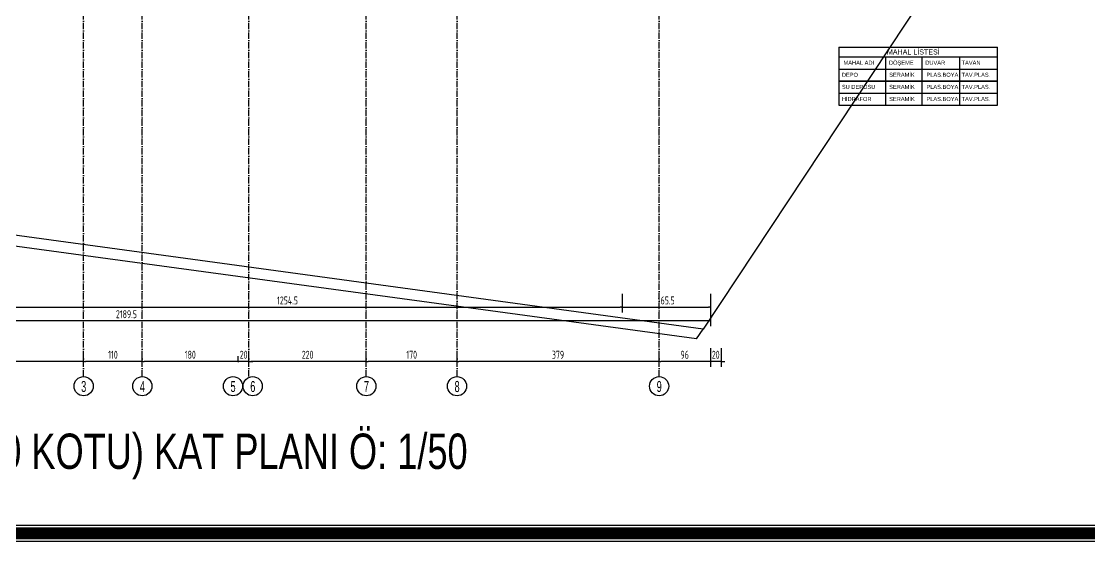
# Model space of a CAD drawing. Extents: x 41749 to 92598, y -24291 to 29432.
# Drawn here: x 49971 to 51973, y -24291 to -23315 of the extents above; entities that cross this region are included whole.
import ezdxf

# ---------------------------------------------------------------- set-up
doc = ezdxf.new("R2010")
doc.units = 0
doc.header["$MEASUREMENT"] = 0
doc.header["$PDMODE"] = 3
doc.linetypes.add('ACAD_ISO10W100', pattern=[18, 12, -3, 0, -3])
doc.layers.get('0').update_dxf_attribs({"linetype": 'CONTINUOUS'})
doc.layers.get('Defpoints').update_dxf_attribs({"linetype": 'CONTINUOUS'})
for name, color, linetype in [('AKS', 10, 'CONTINUOUS'), ('MERBAS', 231, 'CONTINUOUS'), ('OLCU', 3, 'CONTINUOUS'), ('pafta ismi', 4, 'CONTINUOUS'), ('TEFRIS', 12, 'CONTINUOUS'), ('YAZI', 7, 'CONTINUOUS')]:
    doc.layers.add(name, color=color, linetype=linetype)
doc.styles.add('2', font='swisscl.ttf', dxfattribs={"height": 13})
doc.styles.add('OLCU', font='isocpeur.ttf', dxfattribs={"width": 0.59})
doc.styles.add('style3', font='arial.ttf', dxfattribs={"height": 15})
doc.dimstyles.new('OLCU3', dxfattribs={"dimscale": 0.5, "dimtxt": 30, "dimasz": 7, "dimexe": 20, "dimexo": 0, "dimgap": 10, "dimtad": 1, "dimdec": 4, "dimrnd": 0.5, "dimdsep": 46, "dimtxsty": 'OLCU', "dimblk1": 'DOT', "dimblk2": 'DOT', "dimsah": 1, "dimcen": 0.09, "dimclrt": 4, "dimadec": 0, "dimazin": 0, "dimtfac": 1, "dimtdec": 4, "dimtix": 1, "dimtmove": 2, "dimatfit": 3, "dimfxl": 0, "dimtolj": 1, "dimtzin": 0, "dimarcsym": 0})

# ---------------------------------------------------------------- blocks, each defined once
blk = doc.blocks.new('DOT')
at = {"color": 0, "linetype": 'ByBlock'}
blk.add_line((-0.5, 0), (-1, 0), dxfattribs=at)
at = {"color": 0, "linetype": 'ByBlock', "const_width": 0.5}
blk.add_lwpolyline([(-0.25, 0, 1), (0.25, 0, 1)], format="xyb", close=True, dxfattribs=at)
blk = doc.blocks.new('*D2327')
at = {"layer": 'Defpoints', "color": 0, "transparency": 16777216}
for p in [(51262.3, -23872.6), (51282.3, -23872.6), (51262.3, -23952.6)]:
    blk.add_point(p, dxfattribs=at)
at = {"layer": 'OLCU', "color": 0, "lineweight": -2, "transparency": 16777216}
for p, q in [((51262.3, -23927.6), (51262.3, -23962.6)), ((51282.3, -23927.6), (51282.3, -23962.6)), ((51258.8, -23952.6), (51255.3, -23952.6)), ((51282.3, -23952.6), (51262.3, -23952.6)), ((51285.8, -23952.6), (51289.3, -23952.6))]:
    blk.add_line(p, q, dxfattribs=at)
at = {"layer": 'OLCU', "color": 0, "lineweight": -2, "transparency": 16777216, "xscale": 3.5, "yscale": 3.5, "zscale": 3.5}
blk.add_blockref('DOT', (51262.3, -23952.6), dxfattribs=at)
at = {"layer": 'OLCU', "color": 0, "lineweight": -2, "transparency": 16777216, "xscale": 3.5, "yscale": 3.5, "zscale": 3.5, "rotation": 180}
blk.add_blockref('DOT', (51282.3, -23952.6), dxfattribs=at)
at = {"layer": 'OLCU', "color": 4, "transparency": 16777216, "insert": (51272.3, -23940.1), "char_height": 15, "attachment_point": 5, "style": 'OLCU'}
blk.add_mtext('\\A1;20', dxfattribs=at)
blk = doc.blocks.new('*D2328')
at = {"layer": 'Defpoints', "color": 0, "transparency": 16777216}
for p in [(51262.3, -23872.6), (51166.2, -23952.6), (51166.2, -23952.6)]:
    blk.add_point(p, dxfattribs=at)
at = {"layer": 'OLCU', "color": 0, "lineweight": -2, "transparency": 16777216}
for p, q in [((51262.3, -23927.6), (51262.3, -23962.6)), ((51166.2, -23952.6), (51166.2, -23942.6)), ((51258.8, -23952.6), (51169.7, -23952.6))]:
    blk.add_line(p, q, dxfattribs=at)
at = {"layer": 'OLCU', "color": 0, "lineweight": -2, "transparency": 16777216, "xscale": 3.5, "yscale": 3.5, "zscale": 3.5, "rotation": 180}
blk.add_blockref('DOT', (51166.2, -23952.6), dxfattribs=at)
at = {"layer": 'OLCU', "color": 0, "lineweight": -2, "transparency": 16777216, "xscale": 3.5, "yscale": 3.5, "zscale": 3.5}
blk.add_blockref('DOT', (51262.3, -23952.6), dxfattribs=at)
at = {"layer": 'OLCU', "color": 4, "transparency": 16777216, "insert": (51214.2, -23940.1), "char_height": 15, "attachment_point": 5, "style": 'OLCU'}
blk.add_mtext('\\A1;96', dxfattribs=at)
blk = doc.blocks.new('*D2329')
at = {"layer": 'Defpoints', "color": 0, "transparency": 16777216}
for p in [(50787.3, -23952.6), (50787.3, -23952.6), (51166.2, -23952.6)]:
    blk.add_point(p, dxfattribs=at)
at = {"layer": 'OLCU', "color": 0, "lineweight": -2, "transparency": 16777216}
for p, q in [((50787.3, -23952.6), (50787.3, -23942.6)), ((51166.2, -23952.6), (51166.2, -23942.6)), ((51162.7, -23952.6), (50790.8, -23952.6))]:
    blk.add_line(p, q, dxfattribs=at)
at = {"layer": 'OLCU', "color": 0, "lineweight": -2, "transparency": 16777216, "xscale": 3.5, "yscale": 3.5, "zscale": 3.5, "rotation": 180}
blk.add_blockref('DOT', (50787.3, -23952.6), dxfattribs=at)
at = {"layer": 'OLCU', "color": 0, "lineweight": -2, "transparency": 16777216, "xscale": 3.5, "yscale": 3.5, "zscale": 3.5}
blk.add_blockref('DOT', (51166.2, -23952.6), dxfattribs=at)
at = {"layer": 'OLCU', "color": 4, "transparency": 16777216, "insert": (50976.7, -23940.1), "char_height": 15, "attachment_point": 5, "style": 'OLCU'}
blk.add_mtext('\\A1;379', dxfattribs=at)
blk = doc.blocks.new('*D2330')
at = {"layer": 'Defpoints', "color": 0, "transparency": 16777216}
for p in [(50617.3, -23952.6), (50617.3, -23952.6), (50787.3, -23952.6)]:
    blk.add_point(p, dxfattribs=at)
at = {"layer": 'OLCU', "color": 0, "lineweight": -2, "transparency": 16777216}
for p, q in [((50617.3, -23952.6), (50617.3, -23942.6)), ((50787.3, -23952.6), (50787.3, -23942.6)), ((50783.8, -23952.6), (50620.8, -23952.6))]:
    blk.add_line(p, q, dxfattribs=at)
at = {"layer": 'OLCU', "color": 0, "lineweight": -2, "transparency": 16777216, "xscale": 3.5, "yscale": 3.5, "zscale": 3.5, "rotation": 180}
blk.add_blockref('DOT', (50617.3, -23952.6), dxfattribs=at)
at = {"layer": 'OLCU', "color": 0, "lineweight": -2, "transparency": 16777216, "xscale": 3.5, "yscale": 3.5, "zscale": 3.5}
blk.add_blockref('DOT', (50787.3, -23952.6), dxfattribs=at)
at = {"layer": 'OLCU', "color": 4, "transparency": 16777216, "insert": (50702.3, -23940.1), "char_height": 15, "attachment_point": 5, "style": 'OLCU'}
blk.add_mtext('\\A1;170', dxfattribs=at)
blk = doc.blocks.new('*D2331')
at = {"layer": 'Defpoints', "color": 0, "transparency": 16777216}
for p in [(50397.3, -23952.6), (50397.3, -23952.6), (50617.3, -23952.6)]:
    blk.add_point(p, dxfattribs=at)
at = {"layer": 'OLCU', "color": 0, "lineweight": -2, "transparency": 16777216}
for p, q in [((50397.3, -23952.6), (50397.3, -23942.6)), ((50617.3, -23952.6), (50617.3, -23942.6)), ((50613.8, -23952.6), (50400.8, -23952.6))]:
    blk.add_line(p, q, dxfattribs=at)
at = {"layer": 'OLCU', "color": 0, "lineweight": -2, "transparency": 16777216, "xscale": 3.5, "yscale": 3.5, "zscale": 3.5, "rotation": 180}
blk.add_blockref('DOT', (50397.3, -23952.6), dxfattribs=at)
at = {"layer": 'OLCU', "color": 0, "lineweight": -2, "transparency": 16777216, "xscale": 3.5, "yscale": 3.5, "zscale": 3.5}
blk.add_blockref('DOT', (50617.3, -23952.6), dxfattribs=at)
at = {"layer": 'OLCU', "color": 4, "transparency": 16777216, "insert": (50507.3, -23940.1), "char_height": 15, "attachment_point": 5, "style": 'OLCU'}
blk.add_mtext('\\A1;220', dxfattribs=at)
blk = doc.blocks.new('*D2332')
at = {"layer": 'Defpoints', "color": 0, "transparency": 16777216}
for p in [(50377.3, -23952.6), (50377.3, -23952.6), (50397.3, -23952.6)]:
    blk.add_point(p, dxfattribs=at)
at = {"layer": 'OLCU', "color": 0, "lineweight": -2, "transparency": 16777216}
for p, q in [((50377.3, -23952.6), (50377.3, -23942.6)), ((50397.3, -23952.6), (50397.3, -23942.6)), ((50373.8, -23952.6), (50370.3, -23952.6)), ((50397.3, -23952.6), (50377.3, -23952.6)), ((50400.8, -23952.6), (50404.3, -23952.6))]:
    blk.add_line(p, q, dxfattribs=at)
at = {"layer": 'OLCU', "color": 0, "lineweight": -2, "transparency": 16777216, "xscale": 3.5, "yscale": 3.5, "zscale": 3.5}
blk.add_blockref('DOT', (50377.3, -23952.6), dxfattribs=at)
at = {"layer": 'OLCU', "color": 0, "lineweight": -2, "transparency": 16777216, "xscale": 3.5, "yscale": 3.5, "zscale": 3.5, "rotation": 180}
blk.add_blockref('DOT', (50397.3, -23952.6), dxfattribs=at)
at = {"layer": 'OLCU', "color": 4, "transparency": 16777216, "insert": (50387.3, -23940.1), "char_height": 15, "attachment_point": 5, "style": 'OLCU'}
blk.add_mtext('\\A1;20', dxfattribs=at)
blk = doc.blocks.new('*D2333')
at = {"layer": 'Defpoints', "color": 0, "transparency": 16777216}
for p in [(50197.3, -23952.6), (50197.3, -23952.6), (50377.3, -23952.6)]:
    blk.add_point(p, dxfattribs=at)
at = {"layer": 'OLCU', "color": 0, "lineweight": -2, "transparency": 16777216}
for p, q in [((50197.3, -23952.6), (50197.3, -23942.6)), ((50377.3, -23952.6), (50377.3, -23942.6)), ((50373.8, -23952.6), (50200.8, -23952.6))]:
    blk.add_line(p, q, dxfattribs=at)
at = {"layer": 'OLCU', "color": 0, "lineweight": -2, "transparency": 16777216, "xscale": 3.5, "yscale": 3.5, "zscale": 3.5, "rotation": 180}
blk.add_blockref('DOT', (50197.3, -23952.6), dxfattribs=at)
at = {"layer": 'OLCU', "color": 0, "lineweight": -2, "transparency": 16777216, "xscale": 3.5, "yscale": 3.5, "zscale": 3.5}
blk.add_blockref('DOT', (50377.3, -23952.6), dxfattribs=at)
at = {"layer": 'OLCU', "color": 4, "transparency": 16777216, "insert": (50287.3, -23940.1), "char_height": 15, "attachment_point": 5, "style": 'OLCU'}
blk.add_mtext('\\A1;180', dxfattribs=at)
blk = doc.blocks.new('*D2334')
at = {"layer": 'Defpoints', "color": 0, "transparency": 16777216}
for p in [(50087.3, -23952.6), (50087.3, -23952.6), (50197.3, -23952.6)]:
    blk.add_point(p, dxfattribs=at)
at = {"layer": 'OLCU', "color": 0, "lineweight": -2, "transparency": 16777216}
for p, q in [((50087.3, -23952.6), (50087.3, -23942.6)), ((50197.3, -23952.6), (50197.3, -23942.6)), ((50193.8, -23952.6), (50090.8, -23952.6))]:
    blk.add_line(p, q, dxfattribs=at)
at = {"layer": 'OLCU', "color": 0, "lineweight": -2, "transparency": 16777216, "xscale": 3.5, "yscale": 3.5, "zscale": 3.5, "rotation": 180}
blk.add_blockref('DOT', (50087.3, -23952.6), dxfattribs=at)
at = {"layer": 'OLCU', "color": 0, "lineweight": -2, "transparency": 16777216, "xscale": 3.5, "yscale": 3.5, "zscale": 3.5}
blk.add_blockref('DOT', (50197.3, -23952.6), dxfattribs=at)
at = {"layer": 'OLCU', "color": 4, "transparency": 16777216, "insert": (50142.3, -23940.1), "char_height": 15, "attachment_point": 5, "style": 'OLCU'}
blk.add_mtext('\\A1;110', dxfattribs=at)
blk = doc.blocks.new('*D2335')
at = {"layer": 'Defpoints', "color": 0, "transparency": 16777216}
for p in [(49662.3, -23952.6), (49662.3, -23952.6), (50087.3, -23952.6)]:
    blk.add_point(p, dxfattribs=at)
at = {"layer": 'OLCU', "color": 0, "lineweight": -2, "transparency": 16777216}
for p, q in [((50087.3, -23952.6), (50087.3, -23942.6)), ((49662.3, -23952.6), (49662.3, -23962.6)), ((50083.8, -23952.6), (49665.8, -23952.6))]:
    blk.add_line(p, q, dxfattribs=at)
at = {"layer": 'OLCU', "color": 0, "lineweight": -2, "transparency": 16777216, "xscale": 3.5, "yscale": 3.5, "zscale": 3.5, "rotation": 180}
blk.add_blockref('DOT', (49662.3, -23952.6), dxfattribs=at)
at = {"layer": 'OLCU', "color": 0, "lineweight": -2, "transparency": 16777216, "xscale": 3.5, "yscale": 3.5, "zscale": 3.5}
blk.add_blockref('DOT', (50087.3, -23952.6), dxfattribs=at)
at = {"layer": 'OLCU', "color": 4, "transparency": 16777216, "insert": (49874.8, -23940.1), "char_height": 15, "attachment_point": 5, "style": 'OLCU'}
blk.add_mtext('\\A1;425', dxfattribs=at)
blk = doc.blocks.new('*D2387')
at = {"layer": 'Defpoints', "color": 0, "transparency": 16777216}
for p in [(49842.4, -23216), (51096.7, -23216), (51096.7, -23850.8)]:
    blk.add_point(p, dxfattribs=at)
at = {"layer": 'OLCU', "color": 0, "lineweight": -2, "transparency": 16777216}
for p, q in [((49842.4, -23825.8), (49842.4, -23860.8)), ((51096.7, -23825.8), (51096.7, -23860.8)), ((49845.9, -23850.8), (51093.2, -23850.8))]:
    blk.add_line(p, q, dxfattribs=at)
at = {"layer": 'OLCU', "color": 0, "lineweight": -2, "transparency": 16777216, "xscale": 3.5, "yscale": 3.5, "zscale": 3.5, "rotation": 180}
blk.add_blockref('DOT', (49842.4, -23850.8), dxfattribs=at)
at = {"layer": 'OLCU', "color": 0, "lineweight": -2, "transparency": 16777216, "xscale": 3.5, "yscale": 3.5, "zscale": 3.5}
blk.add_blockref('DOT', (51096.7, -23850.8), dxfattribs=at)
at = {"layer": 'OLCU', "color": 4, "transparency": 16777216, "insert": (50469.5, -23838.3), "char_height": 15, "attachment_point": 5, "style": 'OLCU'}
blk.add_mtext('\\A1;1254.5', dxfattribs=at)
blk = doc.blocks.new('*D2388')
at = {"layer": 'Defpoints', "color": 0, "transparency": 16777216}
for p in [(51262.3, -22965.7), (51096.7, -23216), (51262.3, -23850.8)]:
    blk.add_point(p, dxfattribs=at)
at = {"layer": 'OLCU', "color": 0, "lineweight": -2, "transparency": 16777216}
for p, q in [((51096.7, -23825.8), (51096.7, -23860.8)), ((51262.3, -23825.8), (51262.3, -23860.8)), ((51100.2, -23850.8), (51258.8, -23850.8))]:
    blk.add_line(p, q, dxfattribs=at)
at = {"layer": 'OLCU', "color": 0, "lineweight": -2, "transparency": 16777216, "xscale": 3.5, "yscale": 3.5, "zscale": 3.5, "rotation": 180}
blk.add_blockref('DOT', (51096.7, -23850.8), dxfattribs=at)
at = {"layer": 'OLCU', "color": 0, "lineweight": -2, "transparency": 16777216, "xscale": 3.5, "yscale": 3.5, "zscale": 3.5}
blk.add_blockref('DOT', (51262.3, -23850.8), dxfattribs=at)
at = {"layer": 'OLCU', "color": 4, "transparency": 16777216, "insert": (51179.5, -23838.3), "char_height": 15, "attachment_point": 5, "style": 'OLCU'}
blk.add_mtext('\\A1;165.5', dxfattribs=at)
blk = doc.blocks.new('*D2389')
at = {"layer": 'Defpoints', "color": 0, "transparency": 16777216}
for p in [(49072.8, -23800.2), (51262.3, -23800.2), (49072.8, -23876.6)]:
    blk.add_point(p, dxfattribs=at)
at = {"layer": 'OLCU', "color": 0, "lineweight": -2, "transparency": 16777216}
for p, q in [((49072.8, -23851.6), (49072.8, -23886.6)), ((51262.3, -23851.6), (51262.3, -23886.6)), ((51258.8, -23876.6), (49076.3, -23876.6))]:
    blk.add_line(p, q, dxfattribs=at)
at = {"layer": 'OLCU', "color": 0, "lineweight": -2, "transparency": 16777216, "xscale": 3.5, "yscale": 3.5, "zscale": 3.5, "rotation": 180}
blk.add_blockref('DOT', (49072.8, -23876.6), dxfattribs=at)
at = {"layer": 'OLCU', "color": 0, "lineweight": -2, "transparency": 16777216, "xscale": 3.5, "yscale": 3.5, "zscale": 3.5}
blk.add_blockref('DOT', (51262.3, -23876.6), dxfattribs=at)
at = {"layer": 'OLCU', "color": 4, "transparency": 16777216, "insert": (50167.6, -23864.1), "char_height": 15, "attachment_point": 5, "style": 'OLCU'}
blk.add_mtext('\\A1;2189.5', dxfattribs=at)

msp = doc.modelspace()

# ---------------------------------------------------------------- linework, layer by layer
at = {"layer": 'AKS', "linetype": 'ACAD_ISO10W100'}
for p, q in [((50087.31654, -23981.06183), (50087.31654, -21977.67894)), ((50197.31654, -23981.06183), (50197.31654, -21977.67894)), ((50397.31654, -23981.06183), (50397.31654, -21977.67894)), ((50617.31654, -23981.06183), (50617.31654, -21977.67894)), ((50787.31654, -23981.06183), (50787.31654, -21977.67894)), ((51166.16801, -23981.06183), (51166.16801, -21977.67894))]:
    msp.add_line(p, q, dxfattribs=at)
at = {"layer": 'MERBAS'}
for points in [[(45632.04216, -24290.68394), (45632.04216, -21390.68394), (70862.32763, -21390.68394), (70862.32763, -24290.68394)], [(45637.04216, -24285.68394), (45637.04216, -21395.68394), (70857.32763, -21395.68394), (70857.32763, -24285.68394)], [(45657.04216, -24265.68394), (45657.04216, -21415.68394), (70837.32763, -21415.68394), (70837.32763, -24265.68394)], [(45662.04216, -24260.68394), (45662.04216, -21420.68394), (70832.32763, -21420.68394), (70832.32763, -24260.68394)]]:
    msp.add_lwpolyline(points, close=True, dxfattribs=at)
at = {"layer": 'MERBAS', "const_width": 20}
msp.add_lwpolyline([(45647.04216, -24275.68394), (45647.04216, -21405.68394), (70847.32763, -21405.68394), (70847.32763, -24275.68394)], close=True, dxfattribs=at)
at = {"layer": 'TEFRIS'}
for p, q in [((51940.21306, -22847.49199), (51248.80351, -23891.92215)), ((51248.80351, -23891.92215), (49686.98444, -23679.22593)), ((51236.54639, -23910.43753), (49667.88865, -23696.80998)), ((51236.54639, -23910.43753), (51248.80351, -23891.92215)), ((51236.54639, -23910.43753), (51248.80351, -23891.92215))]:
    msp.add_line(p, q, dxfattribs=at)
at = {"layer": 'YAZI', "ltscale": 0.6}
for p, q in [((51503.31263, -23363.37955), (51800.31263, -23363.37955)), ((51503.31263, -23381.52355), (51800.31263, -23381.52355)), ((51590.81005, -23381.52355), (51590.81005, -23472.24355)), ((51658.85005, -23381.52355), (51658.85005, -23472.24355)), ((51729.30652, -23381.52355), (51729.30652, -23472.24355)), ((51503.31263, -23404.20355), (51800.31263, -23404.20355)), ((51503.31263, -23426.88355), (51800.31263, -23426.88355)), ((51503.31263, -23426.88355), (51800.31263, -23426.88355)), ((51800.31263, -23426.88355), (51503.31263, -23426.88355)), ((51503.31263, -23449.56355), (51800.31263, -23449.56355)), ((51503.31263, -23449.56355), (51800.31263, -23449.56355)), ((51503.31263, -23472.24355), (51800.31263, -23472.24355))]:
    msp.add_line(p, q, dxfattribs=at)
for points in [[(51503.31263, -23363.37955), (51503.31263, -23472.24355), (51503.31263, -23472.24355), (51800.31263, -23472.24355), (51800.31263, -23472.24355), (51800.31263, -23363.37955)], [(51503.31263, -23426.88355), (51503.31263, -23426.88355), (51800.31263, -23426.88355), (51800.31263, -23426.88355)], [(51503.31263, -23449.56355), (51503.31263, -23449.56355), (51800.31263, -23449.56355), (51800.31263, -23449.56355)]]:
    msp.add_lwpolyline(points, dxfattribs=at)
at = {"layer": 'YAZI'}
for centre in [(50087.31654, -23999.06183), (50197.31654, -23999.06183), (50367.31654, -23999.06183), (50404.31654, -23999.06183), (50617.31654, -23999.06183), (50787.31654, -23999.06183), (51166.16801, -23999.06183)]:
    msp.add_circle(centre, 18, dxfattribs=at)

# ---------------------------------------------------------------- texts
at = {"layer": 'pafta ismi', "style": '2'}
msp.add_text('2.BODRUM  (-3.00 KOTU) KAT PLANI Ö: 1/50', height=66.15, dxfattribs=at).set_placement((49397.90756, -24154.19519))
at = {"layer": 'YAZI', "ltscale": 0.6, "style": 'style3'}
for s, height, p in [('MAHAL LİSTESİ', 9.5256, (51593.22325, -23376.93771)), ('MAHAL ADI', 7.62048, (51511.85825, -23396.12529)), ('DÖŞEME', 7.62048, (51597.08497, -23396.12529)), ('DUVAR', 7.62048, (51665.12497, -23396.12529)), ('TAVAN', 7.62048, (51733.16497, -23396.12529)), ('SERAMİK', 7.62048, (51597.4626, -23418.80529)), ('DEPO', 7.62048, (51508.76865, -23418.80529)), ('PLAS.BOYA', 7.62048, (51667.30394, -23418.80529)), ('TAV.PLAS.', 7.62048, (51733.12052, -23418.80529)), ('SU DEPOSU', 7.62048, (51508.76865, -23441.48529)), ('SERAMİK', 7.62048, (51597.4626, -23441.48529)), ('PLAS.BOYA', 7.62048, (51667.30394, -23441.48529)), ('TAV.PLAS.', 7.62048, (51733.12052, -23441.48529)), ('HİDRAFOR', 7.62048, (51508.76865, -23464.16529)), ('SERAMİK', 7.62048, (51597.4626, -23464.16529)), ('PLAS.BOYA', 7.62048, (51667.30394, -23464.16529)), ('TAV.PLAS.', 7.62048, (51733.12052, -23464.16529))]:
    msp.add_text(s, height=height, dxfattribs=at).set_placement(p)
at = {"layer": 'YAZI', "char_height": 20.736, "width": 360.8188416, "attachment_point": 5, "style": 'OLCU'}
for s, insert in [('{\\fArial|b0|i0|c162|p34;3}', (50087.49534, -23999.82084)), ('{\\fArial|b0|i0|c162|p34;4}', (50197.49534, -23999.82084)), ('{\\fArial|b0|i0|c162|p34;5}', (50367.49534, -23999.82084)), ('{\\fArial|b0|i0|c162|p34;6}', (50404.49534, -23999.82084)), ('{\\fArial|b0|i0|c162|p34;7}', (50617.49534, -23999.82084)), ('{\\fArial|b0|i0|c162|p34;8}', (50787.49534, -23999.82084)), ('{\\fArial|b0|i0|c162|p34;9}', (51166.34682, -23999.82084))]:
    msp.add_mtext(s, dxfattribs=dict(at, insert=insert))

# ---------------------------------------------------------------- dimensions: what is measured, and where the dimension line sits
at = {"layer": 'OLCU'}
for base, p1, p2, picture, middle in [((51262.31654, -23850.80195), (51096.65834, -23215.95522), (51262.31654, -22965.71508), '*D2388', (51179.48744, -23838.30195)), ((51096.65834, -23850.80195), (49842.3611, -23215.95522), (51096.65834, -23215.95522), '*D2387', (50469.50972, -23838.30195)), ((49072.7954, -23876.57229), (51262.31654, -23800.23556), (49072.7954, -23800.23556), '*D2389', (50167.55597, -23864.07229)), ((51166.16801, -23952.61434), (51262.31654, -23872.61434), (51166.16801, -23952.61434), '*D2328', (51214.24228, -23940.11434)), ((51262.31654, -23952.61434), (51282.31654, -23872.61434), (51262.31654, -23872.61434), '*D2327', (51272.31654, -23940.11434)), ((49662.31654, -23952.61434), (50087.31654, -23952.61434), (49662.31654, -23952.61434), '*D2335', (49874.81654, -23940.11434)), ((50087.31654, -23952.61434), (50197.31654, -23952.61434), (50087.31654, -23952.61434), '*D2334', (50142.31654, -23940.11434)), ((50197.31654, -23952.61434), (50377.31654, -23952.61434), (50197.31654, -23952.61434), '*D2333', (50287.31654, -23940.11434)), ((50377.31654, -23952.61434), (50397.31654, -23952.61434), (50377.31654, -23952.61434), '*D2332', (50387.31654, -23940.11434)), ((50397.31654, -23952.61434), (50617.31654, -23952.61434), (50397.31654, -23952.61434), '*D2331', (50507.31654, -23940.11434)), ((50617.31654, -23952.61434), (50787.31654, -23952.61434), (50617.31654, -23952.61434), '*D2330', (50702.31654, -23940.11434)), ((50787.31654, -23952.61434), (51166.16801, -23952.61434), (50787.31654, -23952.61434), '*D2329', (50976.74228, -23940.11434))]:
    dim = msp.add_linear_dim(base=base, p1=p1, p2=p2, dimstyle='OLCU3', dxfattribs=at)
    dim.commit()
    dim.dimension.update_dxf_attribs({"geometry": picture, "text_midpoint": middle})

doc.saveas('drawing.dxf')
